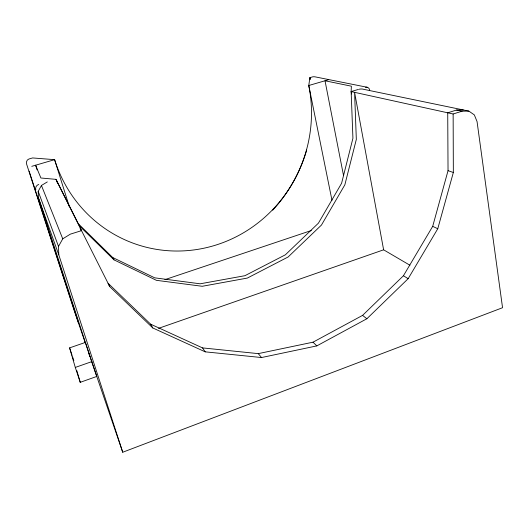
<?xml version="1.0" encoding="UTF-8"?>
<svg xmlns="http://www.w3.org/2000/svg" width="529" height="529" viewBox="0 0 529 529"><rect width="100%" height="100%" fill="white"/><g stroke="black" fill="none" stroke-linecap="round" stroke-linejoin="round"><path stroke-width="0.79" d="M78.398 223.827L112.69 257.517L154.719 277.837L200.154 283.802L244.907 275.702L285.349 254.819L318.418 223.159L341.589 183.285L352.929 138.254L351.144 91.577L351.368 86.187L325.018 80.772L343.546 175.641M90.254 357.432L122.728 452.242L502.55 307.713L477.052 121.558L474.334 114.899L468.853 111.097L462.062 111.189L453.141 113.993L453.346 172.48L437.767 228.746L408.157 278.684L366.868 318.756L316.818 345.893L261.518 357.538L205.206 351.845L152.802 327.967L109.761 286.639L108.068 283.246L150.646 324.184L202.508 347.897L258.264 353.63L313.016 342.184L362.57 315.383L403.429 275.761L432.696 226.346L448.037 170.669L447.726 112.803L456.56 110.039L463.292 109.939M88.641 352.711L89.976 356.612L38.452 197.925L38.194 191.333L41.441 185.467L47.299 181.923M122.728 452.242L58.792 254.839L58.507 246.421L62.739 238.83L70.331 234.155L81.519 230.644L55.968 179.351L40.898 178.002L35.608 165.207L31.773 166.331M80.249 382.328L96.767 376.443L85.367 342.428L69.597 347.877L75.29 367.43L80.249 382.328L76.831 370.65M75.29 367.43L91.947 361.578M158.508 328.364L383.624 249.82L409.935 265.234M164.863 279.662L311.33 230.518M351.593 94.01L351.144 91.577L358.404 89.414M328.258 79.826L308.771 85.506A135.761 131.073 -71.3 0 1 213.332 245.84A135.761 131.073 -71.3 0 1 54.613 159.665L32.6 157.94L28.936 158.998L27.29 160.089L26.45 162.006L26.648 164.241L74.205 310.549L85.433 343.347M367.344 87.298L314.828 76.798L313.003 76.758L309.888 77.664L308.771 85.506L331.981 200.286M468.853 111.097L363.998 89.388A12.061 10.646 -71.6 0 0 359.184 89.216M456.56 110.039L462.062 111.189M351.144 91.577L453.141 113.993M448.037 170.669L453.346 172.48M432.696 226.346L437.767 228.746M55.968 179.351L79.436 225.909L114.026 259.865L156.412 280.324L202.223 286.288L247.341 278.075L288.12 256.988L321.467 225.05L344.855 184.826L356.328 139.411L354.582 92.33L383.624 249.82M403.429 275.761L408.157 278.684M362.57 315.383L366.868 318.756M313.016 342.184L316.818 345.893M258.264 353.63L261.518 357.538M202.508 347.897L205.206 351.845M112.69 257.517L114.026 259.865M150.646 324.184L152.802 327.967M109.761 286.639L80.13 227.86L80.838 230.148M41.441 185.467L62.739 238.83M38.194 191.333L58.507 246.421M38.452 197.925L58.792 254.839M69.597 347.877L72.083 355.356M72.585 356.857L73.829 360.593M29.121 171.138L78.49 323.06M37.116 169.908L35.608 165.207L54.613 159.665L69.352 206.76M56.808 181.037L57.529 183.338M306.694 150.044A147.789 143.359 -74 0 1 272.7 210.185M35.82 189.812A4.463 4.258 -2.9 0 1 38.776 184.462M365.486 87.305A4.034 3.551 -72.5 0 1 369.705 90.109M310.212 79.277L309.888 77.664A147.789 143.359 -74 0 1 310.199 79.251"/></g></svg>
